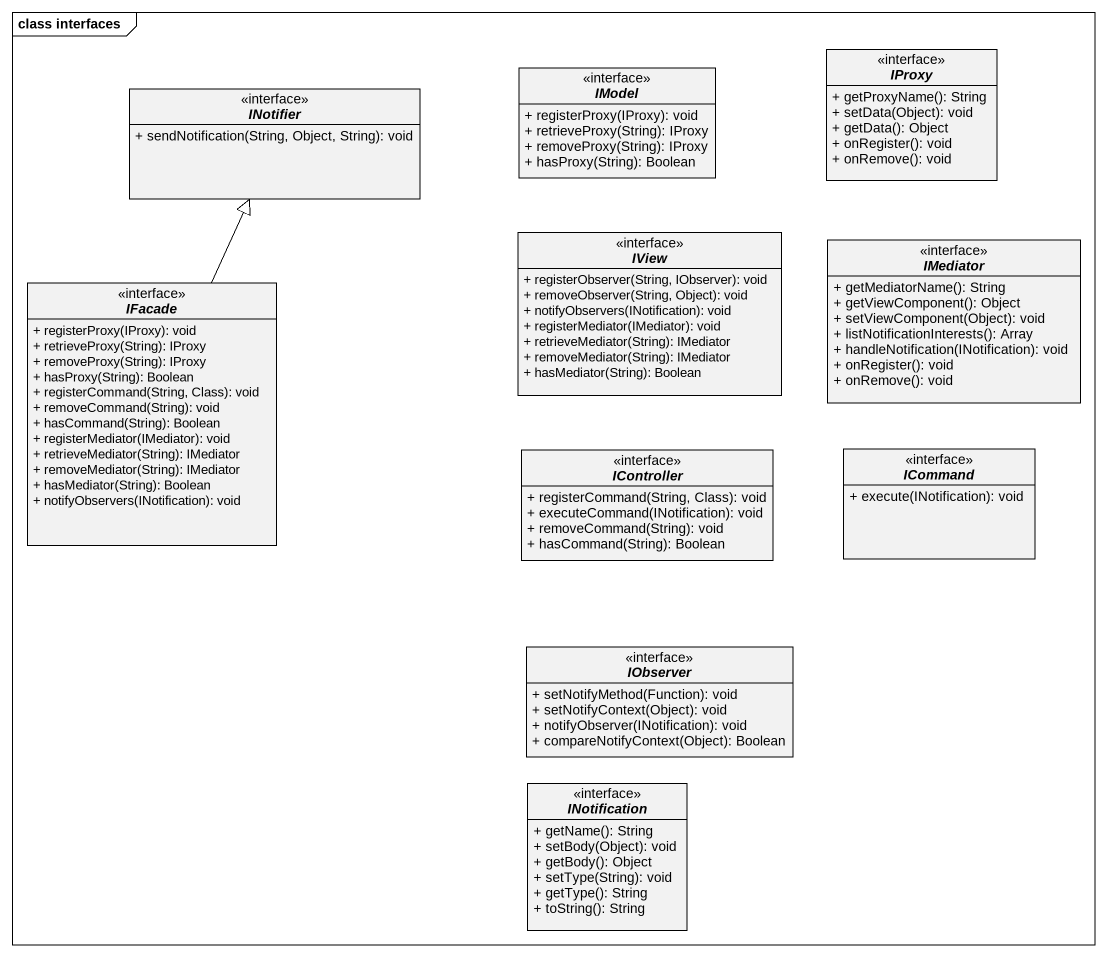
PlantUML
@startuml
mainframe class interfaces
hide circle
hide empty members
skinparam classAttributeIconSize 0
interface INotifier <<interface>> {
  + sendNotification(String, Object, String): void
}
interface IModel <<interface>> {
  + registerProxy(IProxy): void
  + retrieveProxy(String): IProxy
  + removeProxy(String): IProxy
  + hasProxy(String): Boolean
}
interface IProxy <<interface>> {
  + getProxyName(): String
  + setData(Object): void
  + getData(): Object
  + onRegister(): void
  + onRemove(): void
}
interface IView <<interface>> {
  + registerObserver(String, IObserver): void
  + removeObserver(String, Object): void
  + notifyObservers(INotification): void
  + registerMediator(IMediator): void
  + retrieveMediator(String): IMediator
  + removeMediator(String): IMediator
  + hasMediator(String): Boolean
}
interface IMediator <<interface>> {
  + getMediatorName(): String
  + getViewComponent(): Object
  + setViewComponent(Object): void
  + listNotificationInterests(): Array
  + handleNotification(INotification): void
  + onRegister(): void
  + onRemove(): void
}
interface IFacade <<interface>> {
  + registerProxy(IProxy): void
  + retrieveProxy(String): IProxy
  + removeProxy(String): IProxy
  + hasProxy(String): Boolean
  + registerCommand(String, Class): void
  + removeCommand(String): void
  + hasCommand(String): Boolean
  + registerMediator(IMediator): void
  + retrieveMediator(String): IMediator
  + removeMediator(String): IMediator
  + hasMediator(String): Boolean
  + notifyObservers(INotification): void
}
interface IController <<interface>> {
  + registerCommand(String, Class): void
  + executeCommand(INotification): void
  + removeCommand(String): void
  + hasCommand(String): Boolean
}
interface ICommand <<interface>> {
  + execute(INotification): void
}
interface IObserver <<interface>> {
  + setNotifyMethod(Function): void
  + setNotifyContext(Object): void
  + notifyObserver(INotification): void
  + compareNotifyContext(Object): Boolean
}
interface INotification <<interface>> {
  + getName(): String
  + setBody(Object): void
  + getBody(): Object
  + setType(String): void
  + getType(): String
  + toString(): String
}
IFacade -up-|> INotifier
@enduml
